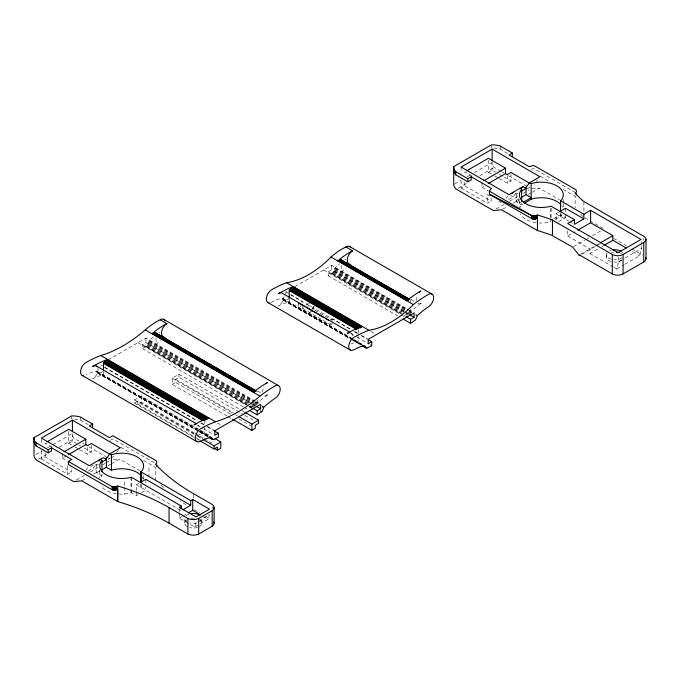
<?xml version="1.0" encoding="UTF-8"?>
<svg xmlns="http://www.w3.org/2000/svg" width="680" height="680" viewBox="0 0 680 680"><rect width="100%" height="100%" fill="white"/><g stroke="black" fill="none" stroke-linecap="round" stroke-linejoin="round"><path stroke-width="0.51" stroke-dasharray="3.4 2.55" d="M251.464 403.486L145.928 342.558L142.426 344.582L142.426 348.627L147.364 345.287L149.303 340.731A40.63 23.46 -60 0 1 153.697 336.659M403.997 311.449L331.695 269.705L328.194 271.728L328.194 275.774L333.124 272.442L335.07 267.877A40.63 23.46 -60 0 1 339.456 263.806M187.246 526.635A8.576 4.955 0 0 1 184.739 523.133L185.028 521.858A8.576 4.955 0 0 1 187.246 519.63M614.057 267.461L616.743 269.008L618.766 261.613L618.392 256.64M624.988 264.248L639.659 255.782L641.682 248.387L641.452 245.403M179.239 513.179L179.239 518.135L194.658 527.034L196.01 522.367L198.704 520.812M200.047 523.923L208.139 519.256L209.482 514.59L199.606 520.293M101.073 477.113L101.949 475.923L101.949 473.841M358.428 329.868L358.122 333.455M85.595 470.364L88.655 466.48M88.001 471.096L93.474 467.933L96.653 463.904L96.653 472.881L101.949 475.923M116.594 452.472L118.431 450.135M505.903 198.56L508.963 194.667M508.614 199.537L513.179 196.903L516.35 192.865L516.35 201.85L521.645 204.884L523.37 203.847M536.29 181.432L537.514 179.877M205.649 420.639L204.706 421.812L204.706 424.975M140.896 484.279L140.896 487.39L141.397 486.965A21.921 12.656 0 0 0 142.29 485.741M555.441 219.325L561.093 215.925A21.921 12.656 0 0 0 561.986 214.71M159.162 332.75L160.081 332.214M344.921 259.904L345.839 259.361M108.188 359.83L145.928 338.045L255.136 401.089M102.74 371.543C101.286 373.346 96.772 374.587 96.73 371.076A43.291 24.99 -60 0 0 85.944 375.012M454.606 184.033L460.896 180.395M467.185 176.766L470.772 174.692M474.368 172.618L491.444 162.758A4.292 2.474 60 0 0 494.139 167.424L500.446 171.071M458.192 188.181L467.185 182.996M479.765 175.729L494.139 167.424M461.116 180.693L461.116 188.054L464.822 185.912L491.104 201.084L491.104 197.285M488.41 160.284L488.41 172.295L492.116 170.153L495.712 172.227M285.872 294.423L285.872 291.805L287.666 290.768M294.856 286.62L331.695 265.353L406.742 308.677M289.374 298.188C287.887 299.931 282.685 302.26 282.498 298.231A43.291 24.99 -60 0 0 271.702 302.166A7.625 4.403 -60 0 1 270.308 302.753M481.942 182.691L481.942 187.23L483.752 186.184M35.802 454.546L42.092 450.916M47.481 447.797L51.977 445.204M52.879 444.686L71.748 433.789A4.292 2.474 60 0 0 74.443 438.464L78.948 441.065M499.196 178.517L507.28 183.183L510.986 181.05L510.986 174.386M193.936 437.35L134.478 403.027L134.478 399.908L141.21 396.024L199.758 429.82M227.162 416.067L172.219 384.344L172.219 378.123L178.959 374.229L238.476 408.595M298.673 303.093L298.673 307.453L301.197 305.991M134.478 403.027L137.844 401.081L196.393 434.877M230.528 414.12L175.584 382.398L175.584 379.287L178.959 377.341L243.975 414.876M38.496 459.212L47.481 454.027M59.168 447.279L74.443 438.464M41.42 450.679L41.42 459.085L45.127 456.943L71.409 472.115L71.409 468.316M68.714 431.315L68.714 443.326L72.42 441.184L80.503 445.859M302.719 306.357L302.719 308.541L304.402 307.564M137.844 401.081L137.844 404.192L141.21 402.245L194.268 432.879M172.219 384.344L175.584 382.398M461.116 188.054L487.398 203.226L491.104 201.084M312.154 308.695L312.825 308.303A6.792 3.919 0 0 0 314.041 305.949L314.041 308.125M309.459 312.435L312.154 310.87M518.117 193.052L516.35 194.064L514.02 192.72M527.187 188.81L531.505 186.32M62.245 453.73L62.245 458.269L67.685 455.124M496.06 208.998L504.144 204.331M509.533 201.22L518.517 196.027M523.013 193.434L529.303 189.805M519.001 198.764L516.35 200.294L521.645 203.328L521.645 204.884L520.769 206.082A21.921 12.656 0 0 0 520.098 207.349M502.452 209.321L506.948 206.728M513.238 203.099L519.529 199.461M528.513 194.276L531.207 192.72M532.108 192.202L539.291 188.054L559.521 199.733M516.35 201.85L519.001 200.319M110.33 440.308L112.855 438.855L154.326 462.791M79.492 449.548L87.584 454.223L91.29 452.081L91.29 445.425M331.355 320.017L333.047 319.048L351.092 329.46M41.42 459.085L67.703 474.258L71.409 472.115M302.719 308.541L329.673 324.105L331.475 323.068M298.673 307.453L329.673 325.346L333.047 323.399M93.432 464.856L90.78 466.378L93.474 467.933M98.422 464.083L96.653 465.103L93.474 463.267M108.358 459.348L110.083 458.354M110.942 457.852L113.526 456.356M76.355 480.037L84.447 475.363M89.837 472.252L98.821 467.067M102.416 464.992L105.111 463.437M106.012 462.918L110.5 460.317M81.855 480.87L87.244 477.76M93.534 474.13L99.824 470.5M107.916 465.825L110.61 464.27M111.511 463.752L119.595 459.085L139.825 470.764M96.653 472.881L100.181 470.849M556.053 219.963L556.053 213.741L558.629 212.254M553.733 218.764L560.592 214.804L565.488 217.625L556.053 223.074M136.357 490.713L136.357 484.772L138.924 483.285M567.681 230.826L567.681 236.011L575.008 231.778M118.66 493.96A21.921 12.656 0 0 0 129.922 493.153L131.266 492.728L136.357 495.669L138.066 494.675M141.499 492.694L145.792 490.221L145.792 487.245M573.571 246.619L586.152 239.351M587.053 238.833L588.854 237.796M592.45 235.722L600.542 231.047M580.303 254.405L599.19 243.5M582.106 254.142L595.595 246.355M596.487 245.837L600.091 243.763M567.681 236.011L589.917 248.854L589.917 253.521L598.17 248.761M601.834 246.644L603.67 245.582M618.766 261.613L624.265 258.442M625.183 257.916L641.682 248.387M179.239 518.135L181.934 516.579M182.835 516.06L187.323 513.468M616.743 269.008L624.078 264.775M194.658 527.034L199.155 524.442M531.071 169.294L533.902 168.597L575.832 192.805M532.125 188.674L539.291 188.054M113.45 459.62L119.595 459.085M256.657 391.374L257.278 391.467M493.714 148.019A17.96 10.37 0 0 1 500.208 149.141L508.002 153.646M540.217 176.129L550.332 181.968M563.202 189.406L575.152 196.307L575.152 207.714M584.842 217.829L603.219 228.438M501.356 171.589L504.058 173.154M508.563 175.755L527.493 186.685M613.615 238.34L626.408 245.718M631.89 248.888L642.855 255.213M499.307 174.301L502.902 176.375M503.804 176.894L510.986 181.05M632.502 251.651L639.659 255.782M488.41 172.295L493.799 175.406M494.7 175.924L498.296 177.998M556.053 213.741L568.905 221.161M569.832 221.689L572.586 223.278M510.485 195.347L513.179 196.903M472.031 176.06L464.822 171.904L464.822 174.905M481.942 187.23L488.359 190.935M589.917 253.521L613.164 266.942M490.017 196.18L487.398 194.667L487.398 203.226M498.738 201.212L501.356 202.725M410.848 299.404L414.519 301.521M407.651 309.204L412.233 311.848M335.07 267.877L407.932 309.952M408.85 310.479L412.377 312.511M415.743 314.457L417.426 315.426M335.01 268.422L408.221 310.692M409.139 311.219L411.885 312.808M415.539 314.916L417.375 315.971M334.866 269.11L405.331 309.791M408.995 311.907L410.822 312.962M334.645 269.815L406.938 311.55M407.855 312.077L410.601 313.667M334.356 270.512L406.649 312.248M407.567 312.783L409.394 313.837M404.906 311.975L408.57 314.092M333.999 271.192L405.382 312.4M406.291 312.936L409.037 314.517M333.582 271.839L404.966 313.055M405.883 313.582L407.711 314.636M333.124 272.442L401.761 312.069M405.425 314.177L407.252 315.24M332.63 272.986L401.268 312.613M332.103 273.453L405.314 315.724M328.194 271.728L400.486 313.471M331.661 273.776L400.299 313.403M323.612 270.019L400.477 314.398M401.396 314.925L405.059 317.041M328.194 275.774L397.74 315.936M370.829 331.517L375.402 334.161M285.872 291.805L302.039 301.147L302.039 302.889M354.697 331.551L357.408 333.106M361.012 335.189L367.327 338.835M290.292 294.67L350.684 329.545M354.348 331.653L358.012 333.769M361.666 335.886L367.157 339.056M314.908 310.284L324.096 315.596M325.014 316.124L332.367 320.365L333.047 319.048M350.684 333.591L356.499 336.949M357.094 337.288L368.993 344.156M369.903 344.683L371.739 345.746M282.498 298.231L352.707 338.767M353.532 339.235L364.021 345.296M282.557 298.707L364.004 345.729M282.701 299.225L352.656 339.618M353.166 339.915L363.23 345.721M282.923 299.676L361.624 345.117M283.212 300.041L361.003 344.947M283.569 300.305L352.206 339.932M353.115 340.459L361.352 345.219M257.482 390.957L262.047 393.592M256.054 401.625L260.644 404.269M149.303 340.731L254.541 401.489M255.45 402.016L257.278 403.07A89.182 51.493 -60 0 1 268.753 394.153A7.625 4.403 -60 0 1 264.784 395.173M261.486 405.501L264.019 406.954M149.243 341.275L253.861 401.676M254.779 402.203L258.451 404.32M262.123 406.445L263.959 407.499M149.099 341.964L253.716 402.365M254.634 402.892L257.389 404.481M261.978 407.133L263.815 408.187M148.877 342.661L252.577 402.534M253.496 403.061L256.25 404.651M148.589 343.357L252.288 403.231M253.206 403.758L255.96 405.348M252.382 404.013L255.136 405.603M148.231 344.037L251.931 403.911M252.85 404.438L254.685 405.501M147.823 344.692L250.605 404.03M251.524 404.558L254.277 406.147M147.364 345.287L248.31 403.572M251.982 405.688L254.736 407.277M260.236 410.457L262.072 411.519M146.863 345.831L246.891 403.58M250.563 405.705L253.317 407.295M259.743 411L261.579 412.063M146.344 346.307L249.126 405.646M250.044 406.173L251.88 407.235M142.426 344.582L247.962 405.51M248.88 406.036L251.634 407.626M145.903 346.622L245.93 404.379M249.602 406.495L251.43 407.558M137.844 342.712L245.216 404.702M248.888 406.819L252.56 408.944M142.426 348.627L243.372 406.912M244.29 407.439L247.962 409.555M242.139 410.712L243.975 411.765M244.885 415.412L254.048 420.699M175.584 379.287L233.274 412.599M172.219 378.123L234.481 414.069M235.399 414.596L237.235 415.659M238.774 418.88L250.674 425.756M228.072 416.594L231.736 418.71M217.396 422.883L221.068 425M103.776 366.622L100.104 364.505L100.104 366.308M104.695 367.149L197.379 420.665M201.05 422.781L206.558 425.96M207.476 426.496L214.82 430.729M104.525 367.523L197.217 421.039M200.881 423.155L203.635 424.745M207.306 426.861L213.732 430.576M197.217 425.085L202.886 428.357M203.635 428.791L213.732 434.622M200.677 430.346L210.74 436.16M96.73 371.076L210.605 436.823M96.79 371.56L196.97 429.394M200.489 431.426L209.669 436.73M96.934 372.079L199.197 431.12M200.115 431.647L208.377 436.415M97.155 372.521L199.019 431.332M199.623 431.681L208.199 436.637M97.444 372.887L198.398 431.171M199.163 431.613L208.488 436.993M97.801 373.159L195.993 429.845M199.665 431.97L207.927 436.738M195.185 433.406L203.422 438.158M204.331 438.685L211.65 442.91M197.302 435.404L202.793 438.575M134.478 399.908L196.681 435.82M197.591 436.356L201.255 438.464M137.844 404.192L195.475 437.461M196.393 437.988L200.047 440.104M197.591 439.467L199.427 440.521M71.748 415.897L71.748 419.007A17.96 10.37 0 0 1 80.503 420.172L88.306 424.677M120.521 447.168L130.628 453.008M143.506 460.437L155.456 467.338L155.456 479.791M82.552 443.147L84.354 444.185M88.867 446.794L105.995 456.679M106.896 457.198L110.5 459.281M194.208 509.66L199.606 512.771M205.895 516.4L210.383 518.993M203.6 516.638L208.139 519.256M84.099 447.933L91.29 452.081M68.714 443.326L74.103 446.437M75.004 446.956L78.599 449.029M136.357 484.772L181.296 510.723M52.334 447.1L45.127 442.935L45.127 445.935M62.245 458.269L66.827 460.912M641.155 241.425L641.376 244.409M551.149 208.233L551.157 220.252M643.764 238.331L643.764 240.38M606.288 254.711L606.288 257.04M583.924 201.731L583.924 212.109M565.488 208.293L565.488 213.477M565.488 214.514L565.488 219.181M563.287 199.41L563.287 202.521M563.287 203.558L563.287 207.706M560.788 213.137L560.788 216.257M560.592 214.804L560.592 216.359M550.732 208.335L550.732 217.676M550.732 218.713L550.732 221.825L549.619 222.122A21.921 12.656 0 0 1 539.112 222.98M519.469 200.625L519.469 207.893M507.28 175.576L507.28 183.183M500.208 146.03L500.208 149.141M492.116 161.746L492.116 170.153M491.444 145.894L491.444 147.976M464.822 181.908L464.822 185.912M461.116 167.042L461.116 173.34M410.686 299.94L410.686 302.048M410.686 309.434L410.686 311.542A89.182 51.493 -60 0 1 422.17 302.625A7.625 4.403 -60 0 1 417.205 303.05M358.122 334.509L358.122 341.887A43.291 24.99 -60 0 0 350.999 343.969M341.802 265.429L341.802 271.771A40.63 23.46 -60 0 1 346.197 267.699M331.695 265.353L331.695 269.705M329.673 324.105L329.673 325.346M312.825 308.303L312.825 309.757M289.238 298.945L289.238 302.115A43.291 24.99 -60 0 0 278.443 306.06A7.625 4.403 -60 0 0 283.849 296.726M257.278 399.899L257.278 403.07M212.185 506.549L212.185 508.623M204.706 426.028L204.706 433.415A43.291 24.99 -60 0 0 197.582 435.498M201.892 523.133L201.892 518.466A8.576 4.955 0 0 1 199.376 521.968M193.316 494.615L193.316 497.726M184.739 523.133L184.739 518.466A8.576 4.955 0 0 0 187.246 521.968M179.239 509.218L179.239 512.193M178.959 374.229L178.959 377.341M156.043 338.274L156.043 344.615A40.63 23.46 -60 0 1 160.429 340.544M148.963 467.967L148.963 477.309M145.928 338.045L145.928 342.558M145.792 479.323L145.792 483.285M143.59 475.626L143.59 479.774M141.21 396.024L141.21 402.245M141.083 484.177L141.083 487.288M136.357 491.708L136.357 495.669M131.266 477.164L131.266 488.58M131.266 489.617L131.266 492.728M131.028 477.292L131.028 488.708M131.028 489.744L131.028 492.856M124.704 481.975L124.704 486.132M124.704 487.169L124.704 494.428M103.471 371.798L103.471 374.969A43.291 24.99 -60 0 0 92.684 378.904A7.625 4.403 -60 0 0 97.903 368.067M99.773 470.628L99.773 477.887M87.584 447.559L87.584 454.223M80.503 417.061L80.503 420.172M72.42 433.832L72.42 441.184M67.703 465.698L67.703 474.258M45.127 452.94L45.127 456.943M41.42 439.127L41.42 444.38M199.376 519.63A8.576 4.955 0 0 1 199.376 526.635M197.6 527.425A8.576 4.955 0 0 1 189.686 527.62M191.097 518.356A8.576 4.955 0 0 1 195.534 518.356M196.945 522.954A8.576 4.955 0 0 1 189.686 522.954M185.886 515.992A8.576 4.955 0 0 1 189.023 514.182M262.752 392.19A7.625 4.403 -60 0 1 263.857 386.962M198.602 425.315A7.625 4.403 -60 0 1 199.138 426.513M185.997 504.704A218.841 126.344 0 0 1 179.911 500.667M163.506 487.704A218.841 126.344 0 0 1 160.709 485.103M116.407 493.714A21.921 12.656 0 0 1 101.362 486.183M142.001 476.671A21.921 12.656 0 0 1 143.268 479.213M416.168 300.662A7.625 4.403 -60 0 1 417.274 295.435M351.161 332.996A7.625 4.403 -60 0 1 352.733 336.49M307.522 306.153A6.792 3.919 0 0 1 312.29 306.127L313.633 306.909A6.792 3.919 0 0 1 313.76 309.366M306.085 304.419A6.792 3.919 0 0 1 309.629 303.714M583.211 216.665A218.841 126.344 0 0 1 580.414 214.072M536.104 222.675A21.921 12.656 0 0 1 520.31 213.894M561.697 205.641A21.921 12.656 0 0 1 562.445 206.89M575.492 196.061A5.363 3.094 0 0 1 575.152 196.307M622.132 259.973A8.704 5.024 0 0 1 613.802 262.08M611.192 261.622A8.704 5.024 0 0 1 608.013 254.099M611.626 252.467A8.704 5.024 0 0 1 613.734 252.135M620.406 253.173A8.704 5.024 0 0 1 621.401 253.708M622.132 257.644A8.704 5.024 0 0 1 613.802 259.743M611.192 259.284A8.704 5.024 0 0 1 606.942 252.867M609.527 250.861A8.704 5.024 0 0 1 611.133 250.266M622.242 251.991A8.704 5.024 0 0 1 623.016 252.824"/><path stroke-width="1.02" d="M99.034 460.887L100.215 459.374L101.949 460.351L101.073 461.55A21.921 12.656 0 0 0 106.471 474.98A21.921 12.656 0 0 0 129.922 477.589L131.266 477.164L181.296 506.048L181.296 508.852M519.919 188.343L521.645 189.32L520.769 190.519A21.921 12.656 0 0 0 526.167 203.941A21.921 12.656 0 0 0 549.619 206.558L551.14 206.236L574.421 219.674L574.421 224.34L583.856 218.892L583.856 214.225L560.592 200.795L560.592 211.803M537.336 218.042L535.117 219.071L531.794 218.705L489.43 194.276L489.421 191.165L491.444 188.436L471.223 176.766L467.857 178.713L455.727 171.708A17.96 10.37 0 0 1 453.704 166.651L491.444 144.857A17.96 10.37 0 0 1 500.208 146.03L512.337 153.034L512.337 156.145M103.471 370.745L103.471 363.341L107.516 359.448A118.6 68.476 -60 0 0 92.701 366.444A7.625 4.403 -60 0 1 97.367 366.868M289.238 297.891L289.238 290.496L293.284 286.594A118.6 68.476 -60 0 0 278.469 293.59A7.625 4.403 -60 0 1 282.276 293.225L349.325 331.933M105.706 459.127L109.922 453.772L120.267 447.797L72.42 420.172L41.42 438.073L89.267 465.698L103.181 457.665L106.352 459.502L101.949 462.043M525.402 188.088L529.618 182.742L539.971 176.766L492.116 149.141L461.116 167.042L508.963 194.667L522.877 186.635L526.057 188.47L521.645 191.012M511.827 193.792L513.179 192.236M521.534 188.19L522.877 186.635M140.896 482.205L140.896 471.827L141.397 471.401A21.921 12.656 0 0 0 137.7 457.223A21.921 12.656 0 0 0 113.441 454.129L111.452 454.665L109.922 453.772M350.047 332.648A7.625 4.403 -60 0 0 347.352 333.361A118.6 68.476 -60 0 1 362.168 326.366L360.749 327.437L291.865 287.674M195.33 424.295A7.625 4.403 -60 0 0 193.936 424.889A118.6 68.476 -60 0 1 208.751 417.894L207.68 418.676L106.454 360.23M523.37 202.292L531.156 197.633L526.057 194.692L521.645 197.234M524.237 203.337L531.156 199.189L533.145 198.662A21.921 12.656 0 0 1 560.728 204.433M466.642 170.858L488.41 158.287L505.529 168.164L505.529 173.612L488.291 183.566M512.337 153.034L508.963 154.981L529.185 166.651L533.902 165.487L575.832 189.686A5.363 3.094 0 0 1 575.152 193.188A218.841 126.344 0 0 0 583.211 201.101L643.764 236.283A7.625 4.403 0 0 1 643.764 242.513L643.764 261.97L623.075 273.912A7.625 4.403 0 0 1 612.298 273.912L579.411 254.924L579.411 255.705L572.67 247.137L551.302 235.05A203.932 117.742 0 0 0 537.413 230.546L501.551 209.839L493.357 210.554L456.399 189.219A4.292 2.474 60 0 1 453.704 184.552L453.704 166.651M453.704 169.762A17.96 10.37 0 0 0 455.727 174.819L467.857 181.823L471.223 179.877L471.223 176.766M213.869 522.036A8.576 4.955 0 0 1 212.185 526.26L198.704 534.038A8.576 4.955 0 0 1 187.918 534.038L169.048 523.149A203.932 117.742 0 0 0 117.717 501.577L81.855 480.87L73.661 481.593L36.703 460.25A4.292 2.474 60 0 1 34 455.583L34 437.682L71.748 415.897A17.96 10.37 0 0 1 80.503 417.061L92.633 424.065L92.633 427.176M483.752 180.736L505.529 168.164M46.937 441.889L68.714 429.318L85.833 439.204L85.833 444.652L68.595 454.597M34 437.682A17.96 10.37 0 0 0 36.023 442.739L48.161 449.743L51.527 447.797L71.748 459.476L68.374 461.423L68.383 464.525L112.09 489.736L115.413 490.101L117.717 489.124L117.631 501.534M92.633 424.065L89.267 426.012L109.489 437.682L112.855 435.736L156.128 460.725A5.363 3.094 0 0 1 155.456 464.227A218.841 126.344 0 0 0 193.316 493.578L212.185 504.466A8.576 4.955 0 0 1 212.185 510.697L212.185 526.26M34 440.793A17.96 10.37 0 0 0 36.023 445.859L48.161 452.854L51.527 450.916L51.527 447.797M64.056 451.775L85.833 439.204M101.949 469.829L106.352 467.279L111.452 470.228L113.441 469.702A21.921 12.656 0 0 1 141.023 475.473M559.487 211.752L565.488 208.293L583.856 218.892M574.421 219.674L567.681 223.558L618.094 252.671L641.002 239.436L590.597 210.332L583.856 214.225M362.27 345.746L366.8 348.1L371.739 345.746L371.739 341.692L368.228 343.714L368.228 339.363L414.06 312.902L414.06 317.262L410.558 319.286L405.977 316.642M209.763 437.792L213.384 439.629L218.323 437.265L218.323 433.219L214.82 435.242L214.82 430.729L260.644 404.269L260.644 408.782L257.142 410.805L252.552 408.161M403.231 319.107L410.558 323.332L415.488 319.991L417.426 315.426A89.182 51.493 -60 0 1 428.91 306.519A7.625 4.403 -60 0 0 433.653 297.661A7.625 4.403 -60 0 0 429.012 294.117L427.057 295.231A113.518 65.535 -60 0 0 413.389 304.572A89.352 51.586 -60 0 1 368.909 330.259A118.6 68.476 -60 0 0 360.289 333.948L359.048 334.569A118.6 68.476 -60 0 0 354.093 337.254A7.625 4.403 -60 0 0 348.687 346.587A7.625 4.403 -60 0 0 354.067 349.716A43.291 24.99 -60 0 1 364.863 345.78L365.933 347.863M249.798 410.618L257.142 414.859L262.072 411.519L264.019 406.954A89.182 51.493 -60 0 1 275.493 398.046A7.625 4.403 -60 0 0 280.236 389.19A7.625 4.403 -60 0 0 275.596 385.637L273.64 386.758A113.518 65.535 -60 0 0 259.973 396.1A131.648 76.007 -60 0 1 215.492 421.778A118.6 68.476 -60 0 0 206.873 425.476L205.641 426.096A118.6 68.476 -60 0 0 200.677 428.782A7.625 4.403 -60 0 0 195.27 438.115A7.625 4.403 -60 0 0 200.651 441.243A43.291 24.99 -60 0 1 211.446 437.308L212.517 439.382M140.641 482.298L145.792 479.323L190.731 505.274L190.731 500.599L140.896 471.827M577.762 230.189L590.597 222.785L612.833 235.628L612.833 240.295L626.246 248.038M203.082 439.518L214.064 445.859L220.796 441.966L220.796 448.196L217.43 450.143L214.684 448.554M239.062 416.712L251.88 424.116L258.621 420.223L258.621 423.342L255.255 425.28L255.255 428.4L251.88 430.338L232.653 419.237M200.337 441.048L214.064 448.97L217.43 447.023L217.43 450.143M599.998 243.032L612.833 235.628M604.588 245.055L612.833 240.295M181.296 506.048L179.239 507.238L196.01 516.919L209.482 509.142L192.72 499.46L190.731 500.599M489.421 191.165L531.352 215.373L533.384 215.994L536.18 215.688A3.91 2.252 0 0 0 537.413 214.982A203.932 117.742 0 0 1 551.302 219.487L612.298 254.456A7.625 4.403 0 0 0 623.075 254.456L643.764 242.513M183.013 509.728L190.731 505.274M188.224 512.95L192.72 510.348L200.881 515.066M68.374 461.423L111.647 486.404L113.679 487.024L116.484 486.719A3.91 2.252 0 0 0 117.717 486.013A203.932 117.742 0 0 1 169.048 507.586L187.918 518.475A8.576 4.955 0 0 0 198.704 518.475L212.185 510.697M83.249 375.725A7.625 4.403 -60 0 1 80.75 370.166A7.625 4.403 -60 0 1 85.96 362.55A118.6 68.476 -60 0 1 100.776 355.555A131.648 76.007 -60 0 0 145.256 329.876A63.962 36.924 -60 0 1 160.182 319.812L160.888 319.413A7.625 4.403 -60 0 1 165.13 320.798M160.182 319.812L166.923 323.697L166.218 324.096A7.625 4.403 -60 0 0 161.679 331.228A7.625 4.403 -60 0 0 163.548 336.727M269.008 302.88A7.625 4.403 -60 0 1 266.509 297.313A7.625 4.403 -60 0 1 271.728 289.705A118.6 68.476 -60 0 1 286.543 282.701A89.352 51.586 -60 0 0 331.024 257.023A63.962 36.924 -60 0 1 345.95 246.959L346.647 246.559A7.625 4.403 -60 0 1 350.2 246.933M345.95 246.959L352.682 250.852L351.985 251.251A7.625 4.403 -60 0 0 347.438 258.383A7.625 4.403 -60 0 0 349.308 263.874M560.592 200.795L561.093 200.362A21.921 12.656 0 0 0 557.396 186.184A21.921 12.656 0 0 0 533.145 183.099L531.156 183.625L529.618 182.742M156.043 332.996L151.997 333.761A63.962 36.924 -60 0 1 166.923 323.697M341.802 260.142L337.764 260.916A63.962 36.924 -60 0 1 352.682 250.852M339.524 260.262L408.408 300.033L406.649 300.688A113.518 65.535 -60 0 1 420.317 291.337L420.869 291.023A7.625 4.403 -60 0 0 419.5 292.213M153.417 333.2L254.651 391.646L253.232 392.207A113.518 65.535 -60 0 1 266.909 382.865L267.452 382.543A7.625 4.403 -60 0 0 266.084 383.741M489.43 194.276L531.794 215.585L531.794 218.705M529.669 183.269L510.986 172.49L507.28 174.624L505.529 173.612M349.214 246.338L431.579 293.896M341.504 260.1L409.768 299.404M341.19 260.083L409.156 299.319M340.867 260.075L408.833 299.319M340.544 260.091L408.51 299.336M340.204 260.125L408.17 299.37M339.873 260.185L408.756 299.957M339.175 260.355L408.068 300.126M338.827 260.466L407.711 300.237M338.478 260.593L407.363 300.365M338.122 260.746L407.005 300.517M331.024 257.023L413.389 304.572M409.488 314.619L414.06 317.262M286.543 282.701L368.909 330.259M292.927 286.841L361.811 326.613M292.57 287.104L361.454 326.868M292.213 287.376L361.097 327.148M291.516 287.98L360.4 327.743M291.176 288.295L360.06 328.066M290.836 288.635L358.802 327.87M290.504 288.983L358.471 328.219M290.173 289.34L358.139 328.584M289.858 289.714L357.825 328.958M289.544 290.096L356.592 328.805M289.238 290.496L356.286 329.222M368.075 339.583L371.739 341.692M298.673 303.093L304.147 306.255M305.966 307.3L315.996 313.098M317.824 314.151L324.207 317.832M326.026 318.886L328.763 320.467M363.23 345.721L366.384 347.539M362.542 345.644L366.8 348.1M362.678 345.916L366.341 348.032M267.894 302.532L350.26 350.081M163.455 319.192L278.162 385.416M155.737 332.953L256.054 390.873M155.422 332.928L255.748 390.847M155.1 332.928L255.425 390.847M154.776 332.945L255.094 390.864M154.445 332.979L255.68 391.425M154.105 333.03L255.34 391.484M153.765 333.106L255 391.552M153.068 333.31L254.294 391.765M152.711 333.447L253.946 391.892M152.354 333.6L253.589 392.046M145.256 329.876L259.973 396.1M256.054 406.138L260.644 408.782M244.885 412.293L258.621 420.223M100.776 355.555L215.492 421.778M107.159 359.686L208.394 418.132M106.803 359.95L208.037 418.396M106.097 360.519L207.332 418.965M105.748 360.825L206.983 419.271M105.409 361.148L205.734 419.067M105.069 361.479L205.394 419.407M104.737 361.828L205.062 419.755M104.414 362.194L204.731 420.113M104.091 362.567L204.417 420.486M103.776 362.95L203.192 420.342M103.471 363.341L202.886 420.758M214.65 431.103L218.323 433.219M96.509 366.078L196.834 423.997M215.314 438.796L220.796 441.966M209.669 436.73L211.506 437.784M209.814 437.248L213.885 439.594M209.712 437.512L213.384 439.629M209.253 437.435L212.925 439.56M82.135 375.385L196.843 441.609M110.857 454.818L91.29 443.521L87.584 445.663L85.833 444.652M467.857 178.713L467.857 181.823M48.161 449.743L48.161 452.854M646 239.402L646 258.85M623.075 254.456L623.075 273.912M612.298 254.456L612.298 273.912M590.597 210.332L590.597 222.785M552.449 219.903L552.449 235.467M537.413 230.546L537.413 214.982L536.18 215.688L536.18 218.799M535.67 215.84L535.67 218.96M535.117 215.951L535.117 219.071M534.539 216.019L534.539 219.13M533.962 216.028L533.962 219.138M533.384 215.994L533.384 219.104M532.814 215.9L532.814 219.019M532.287 215.764L532.287 218.883M531.156 183.625L531.156 199.189M526.057 187.272L526.057 194.692M521.645 189.32L521.645 201.331M492.116 149.141L492.116 160.701M455.727 171.708L455.727 174.819M410.558 319.286L410.558 323.332M257.142 410.805L257.142 414.859M251.88 424.116L251.88 430.338M214.064 445.859L214.064 448.97M214.089 507.586L214.089 523.149M198.704 518.475L198.704 534.038M192.72 499.46L192.72 510.348M187.918 518.475L187.918 534.038M169.048 507.586L169.048 523.149M141.083 471.725L141.083 482.103M117.717 501.577L117.717 486.013L116.484 486.719L116.484 489.829M115.966 486.88L115.966 489.991M115.413 486.99L115.413 490.101M114.844 487.05L114.844 490.161M114.266 487.058L114.266 490.178M113.679 487.024L113.679 490.135M113.118 486.94L113.118 490.05M112.582 486.804L112.582 489.914M112.09 486.625L112.09 489.736M111.452 454.665L111.452 470.228M106.352 458.303L106.352 467.279M101.949 460.351L101.949 471.767M72.42 420.172L72.42 431.732M36.023 442.739L36.023 445.859M191.097 513.681A8.576 4.955 0 0 1 199.376 514.964M164.067 337.815A40.63 23.46 -60 0 1 164.985 337.212M349.826 264.971A40.63 23.46 -60 0 1 350.744 264.367M156.749 465.026A5.363 3.094 0 0 1 156.51 466.259M645.736 257.712A7.625 4.403 0 0 1 643.764 261.97M576.24 193.375A5.363 3.094 0 0 1 576.351 194.922M616.454 252.152A8.704 5.024 0 0 1 619.029 252.654M612.927 249.892A8.704 5.024 0 0 1 621.214 251.26"/></g></svg>
